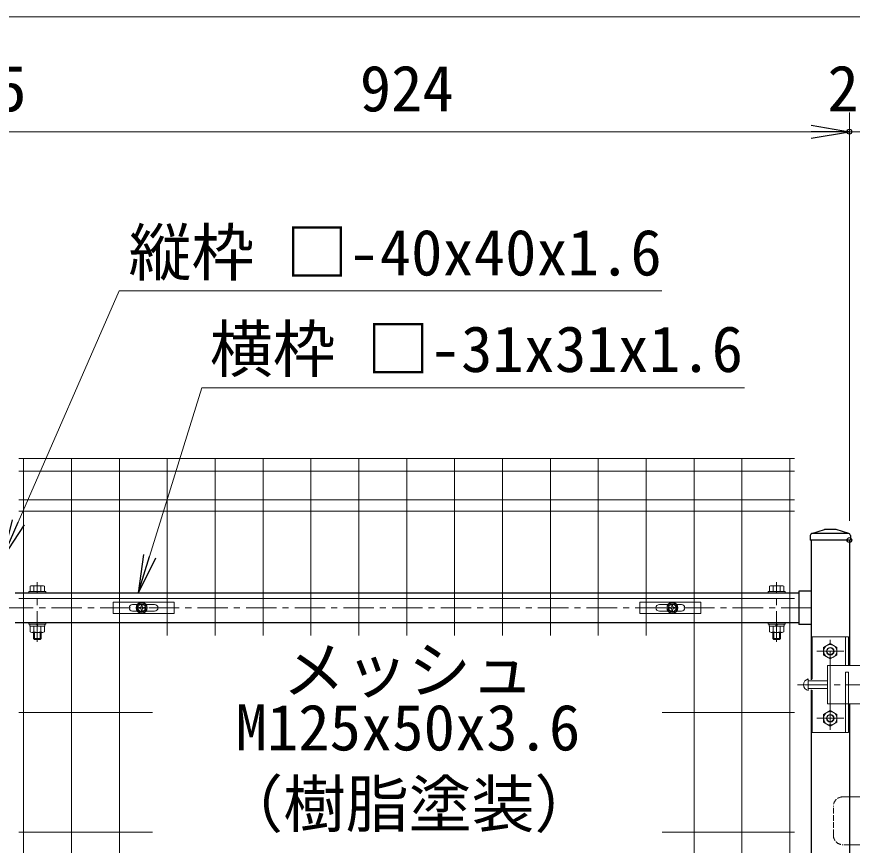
# Model space of a CAD drawing. Units: millimetres, scale not verified. Extents: x -4200 to 4200, y -2970 to 2970.
# Drawn here: x 316 to 1189, y 274 to 1139 of the extents above; entities that cross this region are included whole.
import ezdxf
from ezdxf.enums import TextEntityAlignment as Align

# ---------------------------------------------------------------- set-up
doc = ezdxf.new("R2010")
doc.units = ezdxf.units.MM
doc.header["$LTSCALE"] = 10
doc.header["$PDMODE"] = 32
doc.header["$PDSIZE"] = 5
doc.linetypes.add('DASHED', pattern=[7.5, 6, -1.5])
doc.linetypes.add('USER1', pattern=[50.8, 31.75, -6.35, 6.35, -6.35])
for name, color, linetype, lineweight in [('0-0_D-STR-TXT', 7, 'Continuous', 13), ('0-2_D-BMK', 2, 'USER1', 13), ('0-3_D-STR1', 1, 'Continuous', 25), ('0-6_D-STR3', 3, 'Continuous', 13), ('0-7_D-STR-DIM', 7, 'Continuous', 13), ('0-9_Defpoints', 6, 'Continuous', 25), ('0-E_D-STR2', 7, 'Continuous', 13)]:
    doc.layers.add(name, color=color, linetype=linetype, lineweight=lineweight)
doc.layers.add('0-8_0', color=7, linetype='Continuous')
doc.layers.add('0-B_NER', color=7, linetype='Continuous')
doc.styles.add('ＭＳ ゴシック', font='')
doc.styles.get('ＭＳ ゴシック').set_extended_font_data('MS Gothic')

# ---------------------------------------------------------------- blocks, each defined once
blk = doc.blocks.new('_Open')
at = {"layer": '0-8_0'}
blk.add_line((-10, 1.667), (0, 0), dxfattribs=at)
blk.add_lwpolyline([(-10, -1.667), (0, 0), (-10, 0)], dxfattribs=at)
blk = doc.blocks.new('U8')
at = {"layer": '0-2_D-BMK'}
for p, q in [((1222.5, 7089), (1222.5, 7709.9)), ((8942.5, 7089), (8942.5, 7709.9)), ((862.5, 7442.5), (9302.5, 7442.5)), ((9502.5, 6170), (9502.5, 7110)), ((9361.3, 6990), (9643.7, 6990)), ((9160.4, 6640), (10370.9, 6640)), ((9643.7, 6290), (9361.3, 6290))]:
    blk.add_line(p, q, dxfattribs=at)
at = {"layer": '0-3_D-STR1'}
for p, q in [((9309.4, 8218.9), (9442.5, 8260)), ((9692.1, 8220), (9316.5, 8220)), ((9562.5, 8260), (9442.5, 8260)), ((9695.6, 8218.9), (9562.5, 8260)), ((9292.5, 8196), (9292.5, 8150)), ((9712.5, 8150), (9292.5, 8150)), ((9302.5, 8150), (9302.5, 6692.5)), ((9702.5, 8150), (9702.5, 6840)), ((9712.5, 8196), (9712.5, 8150)), ((9172.5, 7597.5), (992.5, 7597.5)), ((9302.5, 7617.5), (9172.5, 7617.5)), ((9172.5, 7617.5), (9172.5, 7267.5)), ((9172.5, 7287.5), (992.5, 7287.5)), ((9302.5, 7267.5), (9172.5, 7267.5)), ((9302.5, 6587.5), (9302.5, 300)), ((9702.5, 6440), (9702.5, 300))]:
    blk.add_line(p, q, dxfattribs=at)
for centre, start, end in [((9316.5, 8196), 90, 180), ((9688.5, 8196), 0, 72.84994)]:
    blk.add_arc(centre, 24, start, end, dxfattribs=at)
at = {"layer": '0-6_D-STR3'}
for p, q in [((1132.5, 7613.5), (1132.5, 7597.5)), ((1132.5, 7613.5), (1312.5, 7613.5)), ((1132.5, 7597.5), (1312.5, 7597.5)), ((1147.5, 7613.5), (1147.5, 7668)), ((1297.5, 7613.5), (1147.5, 7613.5)), ((1278.8, 7673.5), (1166.3, 7673.5)), ((1185, 7613.5), (1185, 7668)), ((1260, 7613.5), (1260, 7668)), ((1297.5, 7613.5), (1297.5, 7668)), ((1312.5, 7613.5), (1312.5, 7597.5)), ((8852.5, 7613.5), (8852.5, 7597.5)), ((9032.5, 7613.5), (8852.5, 7613.5)), ((9032.5, 7597.5), (8852.5, 7597.5)), ((8867.5, 7613.5), (8867.5, 7668)), ((8867.5, 7613.5), (9017.5, 7613.5)), ((8886.2, 7673.5), (8998.7, 7673.5)), ((8905, 7613.5), (8905, 7668)), ((8980, 7613.5), (8980, 7668)), ((9017.5, 7613.5), (9017.5, 7668)), ((9032.5, 7613.5), (9032.5, 7597.5)), ((1132.5, 7287.5), (1132.5, 7271.5)), ((1132.5, 7287.5), (1312.5, 7287.5)), ((1132.5, 7271.5), (1312.5, 7271.5)), ((1147.5, 7251.5), (1147.5, 7192)), ((1185, 7251.5), (1185, 7192)), ((1226.3, 7251.5), (1214.7, 7271.5)), ((1233.2, 7251.5), (1221.7, 7271.5)), ((1260, 7251.5), (1260, 7192)), ((1297.5, 7251.5), (1297.5, 7192)), ((1312.5, 7287.5), (1312.5, 7271.5)), ((8852.5, 7287.5), (8852.5, 7271.5)), ((9032.5, 7287.5), (8852.5, 7287.5)), ((9032.5, 7271.5), (8852.5, 7271.5)), ((8867.5, 7251.5), (8867.5, 7192)), ((8905, 7251.5), (8905, 7192)), ((8931.8, 7251.5), (8943.4, 7271.5)), ((8938.7, 7251.5), (8950.3, 7271.5)), ((8980, 7251.5), (8980, 7192)), ((9017.5, 7251.5), (9017.5, 7192)), ((9032.5, 7287.5), (9032.5, 7271.5)), ((1166.3, 7186.5), (1278.8, 7186.5)), ((1182.5, 7123.5), (1182.5, 7186.5)), ((1192.5, 7113.5), (1192.5, 7186.5)), ((1252.5, 7113.5), (1252.5, 7186.5)), ((1262.5, 7123.5), (1262.5, 7186.5)), ((8998.7, 7186.5), (8886.2, 7186.5)), ((8902.5, 7123.5), (8902.5, 7186.5)), ((8912.5, 7113.5), (8912.5, 7186.5)), ((8972.5, 7113.5), (8972.5, 7186.5)), ((8982.5, 7123.5), (8982.5, 7186.5)), ((1182.5, 7123.5), (1192.5, 7113.5)), ((1182.5, 7123.5), (1262.5, 7123.5)), ((1252.5, 7113.5), (1192.5, 7113.5)), ((1252.5, 7113.5), (1262.5, 7123.5)), ((8912.5, 7113.5), (8902.5, 7123.5)), ((8982.5, 7123.5), (8902.5, 7123.5)), ((8912.5, 7113.5), (8972.5, 7113.5)), ((8982.5, 7123.5), (8972.5, 7113.5)), ((9312.5, 7140), (9692.5, 7140)), ((9312.5, 6697.3), (9312.5, 7140)), ((9502.5, 7070.8), (9432.5, 7030.4)), ((9502.5, 7070.8), (9572.5, 7030.4)), ((9662.5, 6840), (9662.5, 7140)), ((9692.5, 6840), (9692.5, 7140)), ((9432.5, 6949.6), (9432.5, 7030.4)), ((9572.5, 6949.6), (9572.5, 7030.4)), ((9502.5, 6909.2), (9432.5, 6949.6)), ((9502.5, 6909.2), (9572.5, 6949.6)), ((9472.5, 6840), (10102.5, 6840)), ((9472.5, 6840), (9472.5, 6440)), ((9502.5, 6840), (9502.5, 6440)), ((9662.5, 6770), (9692.5, 6770)), ((9662.5, 6770), (9662.5, 6140)), ((9692.5, 6770), (9692.5, 6140)), ((9272.5, 6580), (9272.5, 6700)), ((9472.5, 6680), (9272.5, 6680)), ((9472.5, 6600), (9272.5, 6600)), ((9312.5, 6140), (9312.5, 6582.7)), ((9312.5, 6573.2), (9312.5, 6140)), ((9502.5, 6370.8), (9432.5, 6330.4)), ((9472.5, 6440), (10102.5, 6440)), ((9472.5, 6440), (9562.5, 6440)), ((9502.5, 6370.8), (9572.5, 6330.4)), ((9432.5, 6330.4), (9432.5, 6249.6)), ((9572.5, 6330.4), (9572.5, 6249.6)), ((9502.5, 6209.2), (9432.5, 6249.6)), ((9502.5, 6209.2), (9572.5, 6249.6)), ((9312.5, 6140), (9692.5, 6140))]:
    blk.add_line(p, q, dxfattribs=at)
for points in [[(1299.5, 7251.5), (1145.5, 7251.5), (1145.5, 7271.5)], [(1299.5, 7251.5), (1299.5, 7271.5), (1145.5, 7271.5)], [(8865.5, 7251.5), (9019.5, 7251.5), (9019.5, 7271.5)], [(8865.5, 7251.5), (8865.5, 7271.5), (9019.5, 7271.5)]]:
    blk.add_lwpolyline(points, dxfattribs=at)
for centre, radius in [((9502.5, 6990), 70), ((9502.5, 6990), 40), ((9502.5, 6990), 35), ((9502.5, 6290), 70), ((9502.5, 6290), 40), ((9502.5, 6290), 35)]:
    blk.add_circle(centre, radius, dxfattribs=at)
for centre, radius, start, end in [((1166.3, 7639), 34.5, 57.13278, 122.86722), ((1222.5, 7543.6), 129.9, 73.22135, 106.77865), ((1278.8, 7639), 34.5, 57.13278, 122.86722), ((8886.2, 7639), 34.5, 57.13278, 122.86722), ((8942.5, 7543.6), 129.9, 73.22135, 106.77865), ((8998.7, 7639), 34.5, 57.13278, 122.86722), ((1166.3, 7221), 34.5, 237.13278, 302.86722), ((1222.5, 7316.4), 129.9, 253.22135, 286.77865), ((1278.8, 7221), 34.5, 237.13278, 302.86722), ((8886.2, 7221), 34.5, 237.13278, 302.86722), ((8942.5, 7316.4), 129.9, 253.22135, 286.77865), ((8998.7, 7221), 34.5, 237.13278, 302.86722), ((9283.5, 6640), 61, 100.38886, 259.61115)]:
    blk.add_arc(centre, radius, start, end, dxfattribs=at)
at = {"layer": '0-9_Defpoints'}
for centre in [(2312.5, 7442.5), (7852.5, 7442.5)]:
    blk.add_circle(centre, 40, dxfattribs=at)
blk = doc.blocks.new('A$Cc5bff5c2')
at = {"layer": '0-6_D-STR3'}
for p, q in [((-297.7, 60), (337.3, 60)), ((-297.7, -60), (-297.7, 60)), ((-95.2, 35), (-45.6, 35)), ((-18.5, 4.2), (-31.5, 3.9)), ((-31.5, 3.9), (-31.5, -4)), ((-4, 31.5), (-4.2, 18.5)), ((-4, 31.5), (4, 31.5)), ((4, 31.5), (4.2, 18.5)), ((18.5, 4.2), (31.5, 3.9)), ((31.5, 3.9), (31.5, -4)), ((45.6, 35), (134.8, 35)), ((-95.2, -35), (-45.6, -35)), ((-18.5, -4.2), (-31.5, -4)), ((-4, -31.5), (-4.2, -18.5)), ((18.5, -4.2), (31.5, -4)), ((45.6, -35), (134.8, -35))]:
    blk.add_line(p, q, dxfattribs=at)
for points in [[(-297.7, -60), (337.3, -60), (337.3, 60)], [(-4, -31.5), (4, -31.5), (4.2, -18.5)]]:
    blk.add_lwpolyline(points, dxfattribs=at)
for radius in [57.5, 52.5]:
    blk.add_circle((0, 0), radius, dxfattribs=at)
for centre, radius, start, end in [((-95.2, 0), 35, 90, 270), ((-19.1, 19), 14.9, 270, 0), ((19.1, 19), 14.9, 180, 270), ((134.8, 0), 35, 270, 90), ((-19.1, -19), 14.9, 0, 90), ((19.1, -19), 14.9, 90, 180)]:
    blk.add_arc(centre, radius, start, end, dxfattribs=at)
blk = doc.blocks.new('A$C5ba32ecb')
at = {"layer": '0-6_D-STR3'}
for p, q in [((-337.5, 60), (297.5, 60)), ((-337.5, -60), (-337.5, 60)), ((-135, 35), (-45.6, 35)), ((-18.5, 4.2), (-31.5, 3.9)), ((-31.5, 3.9), (-31.5, -4)), ((-4, 31.5), (-4.2, 18.5)), ((-4, 31.5), (4, 31.5)), ((4, 31.5), (4.2, 18.5)), ((18.5, 4.2), (31.5, 3.9)), ((31.5, 3.9), (31.5, -4)), ((45.6, 35), (95, 35)), ((-135, -35), (-45.6, -35)), ((-18.5, -4.2), (-31.5, -4)), ((-4, -31.5), (-4.2, -18.5)), ((18.5, -4.2), (31.5, -4)), ((45.6, -35), (95, -35))]:
    blk.add_line(p, q, dxfattribs=at)
for points in [[(-337.5, -60), (297.5, -60), (297.5, 60)], [(-4, -31.5), (4, -31.5), (4.2, -18.5)]]:
    blk.add_lwpolyline(points, dxfattribs=at)
for radius in [57.5, 52.5]:
    blk.add_circle((0, 0), radius, dxfattribs=at)
for centre, radius, start, end in [((-135, 0), 35, 90, 270), ((-19.1, 19), 14.9, 270, 0), ((19.1, 19), 14.9, 180, 270), ((95, 0), 35, 270, 90), ((-19.1, -19), 14.9, 0, 90), ((19.1, -19), 14.9, 90, 180)]:
    blk.add_arc(centre, radius, start, end, dxfattribs=at)
blk = doc.blocks.new('A$C85983226')
at = {"layer": '0-2_D-BMK'}
for p, q in [((-70, 0), (554, 0)), ((-70, -300), (554, -300))]:
    blk.add_line(p, q, dxfattribs=at)
at = {"layer": '0-6_D-STR3', "linetype": 'DASHED'}
for p, q in [((-268, 100), (-200, 100)), ((-368, -300), (-368, 0)), ((-200, -400), (-268, -400))]:
    blk.add_line(p, q, dxfattribs=at)
at = {"layer": '0-6_D-STR3'}
for p, q in [((-200, 100), (0, 100)), ((0, 100), (0, -400)), ((400, 100), (400, -400)), ((432, 100), (400, 100)), ((432, 100), (432, -400)), ((-31.3, 51.8), (-16, 51.8)), ((-16, 62.5), (-16, -62.5)), ((-16, 62.5), (0, 62.5)), ((-16, 51.8), (-16, -51.8)), ((0, 62.5), (0, -62.5)), ((432, 62.5), (432, -62.5)), ((432, 62.5), (448, 62.5)), ((448, 62.5), (448, -62.5)), ((448, 8), (463.8, -1.1)), ((448, 1.1), (463.8, -8)), ((463.8, 57.5), (463.8, -57.5)), ((505.6, 57.5), (463.8, 57.5)), ((505.6, 29.1), (463.8, 29.1)), ((513.8, 43.3), (513.8, -43.3)), ((527, 30), (513.8, 30)), ((534, 23), (513.8, 23)), ((527, -30), (527, 30)), ((534, 23), (527, 30)), ((534, -23), (534, 23)), ((-31.6, -51.8), (-16, -51.8)), ((-16, -62.5), (0, -62.5)), ((432, -62.5), (448, -62.5)), ((505.6, -29.1), (463.8, -29.1)), ((505.6, -57.5), (463.8, -57.5)), ((534, -23), (513.8, -23)), ((527, -30), (513.8, -30)), ((534, -23), (527, -30)), ((-31.3, -248.2), (-16, -248.2)), ((-16, -237.5), (-16, -362.5)), ((-16, -237.5), (0, -237.5)), ((-16, -248.2), (-16, -351.8)), ((0, -237.5), (0, -362.5)), ((432, -237.5), (432, -362.5)), ((432, -237.5), (448, -237.5)), ((448, -237.5), (448, -362.5)), ((463.8, -242.5), (463.8, -357.5)), ((505.6, -242.5), (463.8, -242.5)), ((513.8, -256.7), (513.8, -343.3)), ((448, -292), (463.8, -301.1)), ((448, -298.9), (463.8, -308)), ((505.6, -270.9), (463.8, -270.9)), ((505.6, -329.1), (463.8, -329.1)), ((527, -270), (513.8, -270)), ((534, -277), (513.8, -277)), ((534, -323), (513.8, -323)), ((527, -330), (513.8, -330)), ((527, -330), (527, -270)), ((534, -277), (527, -270)), ((534, -323), (527, -330)), ((534, -323), (534, -277)), ((-200, -400), (0, -400)), ((-31.6, -351.8), (-16, -351.8)), ((-16, -362.5), (0, -362.5)), ((432, -400), (400, -400)), ((432, -362.5), (448, -362.5)), ((505.6, -357.5), (463.8, -357.5))]:
    blk.add_line(p, q, dxfattribs=at)
for points in [[(448, -61), (463.8, -61), (463.8, 61), (448, 61)], [(448, -361), (463.8, -361), (463.8, -239), (448, -239)]]:
    blk.add_lwpolyline(points, close=True, dxfattribs=at)
at = {"layer": '0-6_D-STR3', "linetype": 'DASHED'}
for centre, start, end in [((-268, 0), 90, 180), ((-268, -300), 180, 270)]:
    blk.add_arc(centre, 100, start, end, dxfattribs=at)
at = {"layer": '0-6_D-STR3'}
for centre, radius, start, end in [((85, -0.7), 140, 163.92714, 195.41383), ((-31.3, 32.8), 19, 90, 163.92714), ((497.4, 43.3), 16.4, 300, 60), ((458, 0), 55.8, 328.543, 31.457), ((-31.6, -32.8), 19, 195.41383, 270), ((497.4, -43.3), 16.4, 300, 60), ((-31.3, -267.2), 19, 90, 163.92714), ((497.4, -256.7), 16.4, 300, 60), ((85, -300.7), 140, 163.92714, 195.41383), ((-31.6, -332.8), 19, 195.41383, 270), ((458, -300), 55.8, 328.543, 31.457), ((497.4, -343.3), 16.4, 300, 60)]:
    blk.add_arc(centre, radius, start, end, dxfattribs=at)

msp = doc.modelspace()

# ---------------------------------------------------------------- linework, layer by layer
at = {"layer": '0-0_D-STR-TXT'}
for points in [[(989.82, 852.8), (423.21, 852.8), (317.74, 611.23)], [(1076.23, 751.66), (509.62, 751.66), (454.95, 575.64)]]:
    msp.add_lwpolyline(points, dxfattribs=at)
at = {"layer": '0-7_D-STR-DIM'}
for p, q in [((235.73, 1138.93), (2155.73, 1138.93)), ((1185.73, 612.69), (1185.73, 1038.93)), ((1185.73, 612.69), (1185.73, 1038.93)), ((1145.73, 1018.93), (301.73, 1018.93)), ((301.73, 1018.93), (341.73, 1018.93)), ((1145.73, 1018.93), (1105.73, 1018.93)), ((1205.73, 1018.93), (1185.73, 1018.93))]:
    msp.add_line(p, q, dxfattribs=at)
at = {"layer": '0-9_Defpoints'}
for p in [(1185.73, 1018.93), (1185.73, 592.69)]:
    msp.add_point(p, dxfattribs=at)
at = {"layer": '0-E_D-STR2'}
for p, q in [((1128.48, 677.68), (318.48, 677.68)), ((323.48, 677.68), (323.48, -192.32)), ((373.48, 677.68), (373.48, -192.32)), ((423.48, 677.68), (423.48, -192.32)), ((473.48, 677.68), (473.48, 492.91)), ((523.48, 677.68), (523.48, 492.91)), ((573.48, 677.68), (573.48, 492.91)), ((623.48, 677.68), (623.48, 492.91)), ((673.48, 677.68), (673.48, 492.91)), ((723.48, 677.68), (723.48, 492.91)), ((773.48, 677.68), (773.48, 492.91)), ((823.48, 677.68), (823.48, 492.91)), ((873.48, 677.68), (873.48, 492.91)), ((923.48, 677.68), (923.48, 492.91)), ((973.48, 677.68), (973.48, 492.91)), ((1023.48, 677.68), (1023.48, -192.32)), ((1073.48, 677.68), (1073.48, -192.32)), ((1123.48, 677.68), (1123.48, -192.32)), ((1128.48, 664.58), (318.48, 664.58)), ((1128.48, 634.78), (318.48, 634.78)), ((1128.48, 622.93), (318.48, 622.93)), ((1128.48, 531.68), (318.48, 531.68)), ((458.08, 412.68), (318.48, 412.68)), ((1128.48, 412.68), (990.18, 412.68)), ((458.08, 287.68), (318.48, 287.68)), ((1128.48, 287.68), (990.18, 287.68))]:
    msp.add_line(p, q, dxfattribs=at)

# ---------------------------------------------------------------- block references
at = {"layer": '0-0_D-STR-TXT', "xscale": 4, "yscale": 4}
for p, rotation in [((301.73, 574.57), 246.41368), ((443.09, 537.43), 252.74688)]:
    msp.add_blockref('_Open', p, dxfattribs=dict(at, rotation=rotation))
at = {"layer": '0-7_D-STR-DIM'}
for name, p, xscale, yscale in [('_Open', (1185.73, 1018.93), 4, 4), ('_Open', (1185.73, 1018.93), 4, 4), ('A$Cc5bff5c2', (446.76, 521.93), 0.1, 0.1), ('A$C5ba32ecb', (1000.73, 521.93), 0.1, 0.1), ('A$C85983226', (1205.73, 314.69), 0.1, 0.1)]:
    msp.add_blockref(name, p, dxfattribs=dict(at, xscale=xscale, yscale=yscale))
at = {"layer": '0-B_NER', "xscale": 0.1, "yscale": 0.1}
msp.add_blockref('U8', (215.48, -222.32), dxfattribs=at)

# ---------------------------------------------------------------- texts
at = {"layer": '0-0_D-STR-TXT', "style": 'ＭＳ ゴシック'}
for s, p in [('縦枠 □-40x40x1.6 ', (433.1, 854.4)), ('横枠 □-31x31x1.6 ', (517.95, 753.67)), ('メッシュ', (593.78, 418.72)), ('（樹脂塗装）', (528.81, 278.72))]:
    msp.add_text(s, height=48.09, dxfattribs=at).set_placement(p, align=Align.BOTTOM_LEFT)
at = {"layer": '0-7_D-STR-DIM', "style": 'ＭＳ ゴシック'}
for s, p in [('35.75', (163.01, 1025.67)), ('924', (674.48, 1025.67)), ('20', (1162.73, 1025.67))]:
    msp.add_text(s, height=48.09, dxfattribs=at).set_placement(p, align=Align.BOTTOM_LEFT)
at = {"layer": '0-E_D-STR2', "style": 'ＭＳ ゴシック'}
msp.add_text('M125x50x3.6', height=48.09, dxfattribs=at).set_placement((544.8, 358.66), align=Align.BOTTOM_LEFT)

doc.saveas('drawing.dxf')
